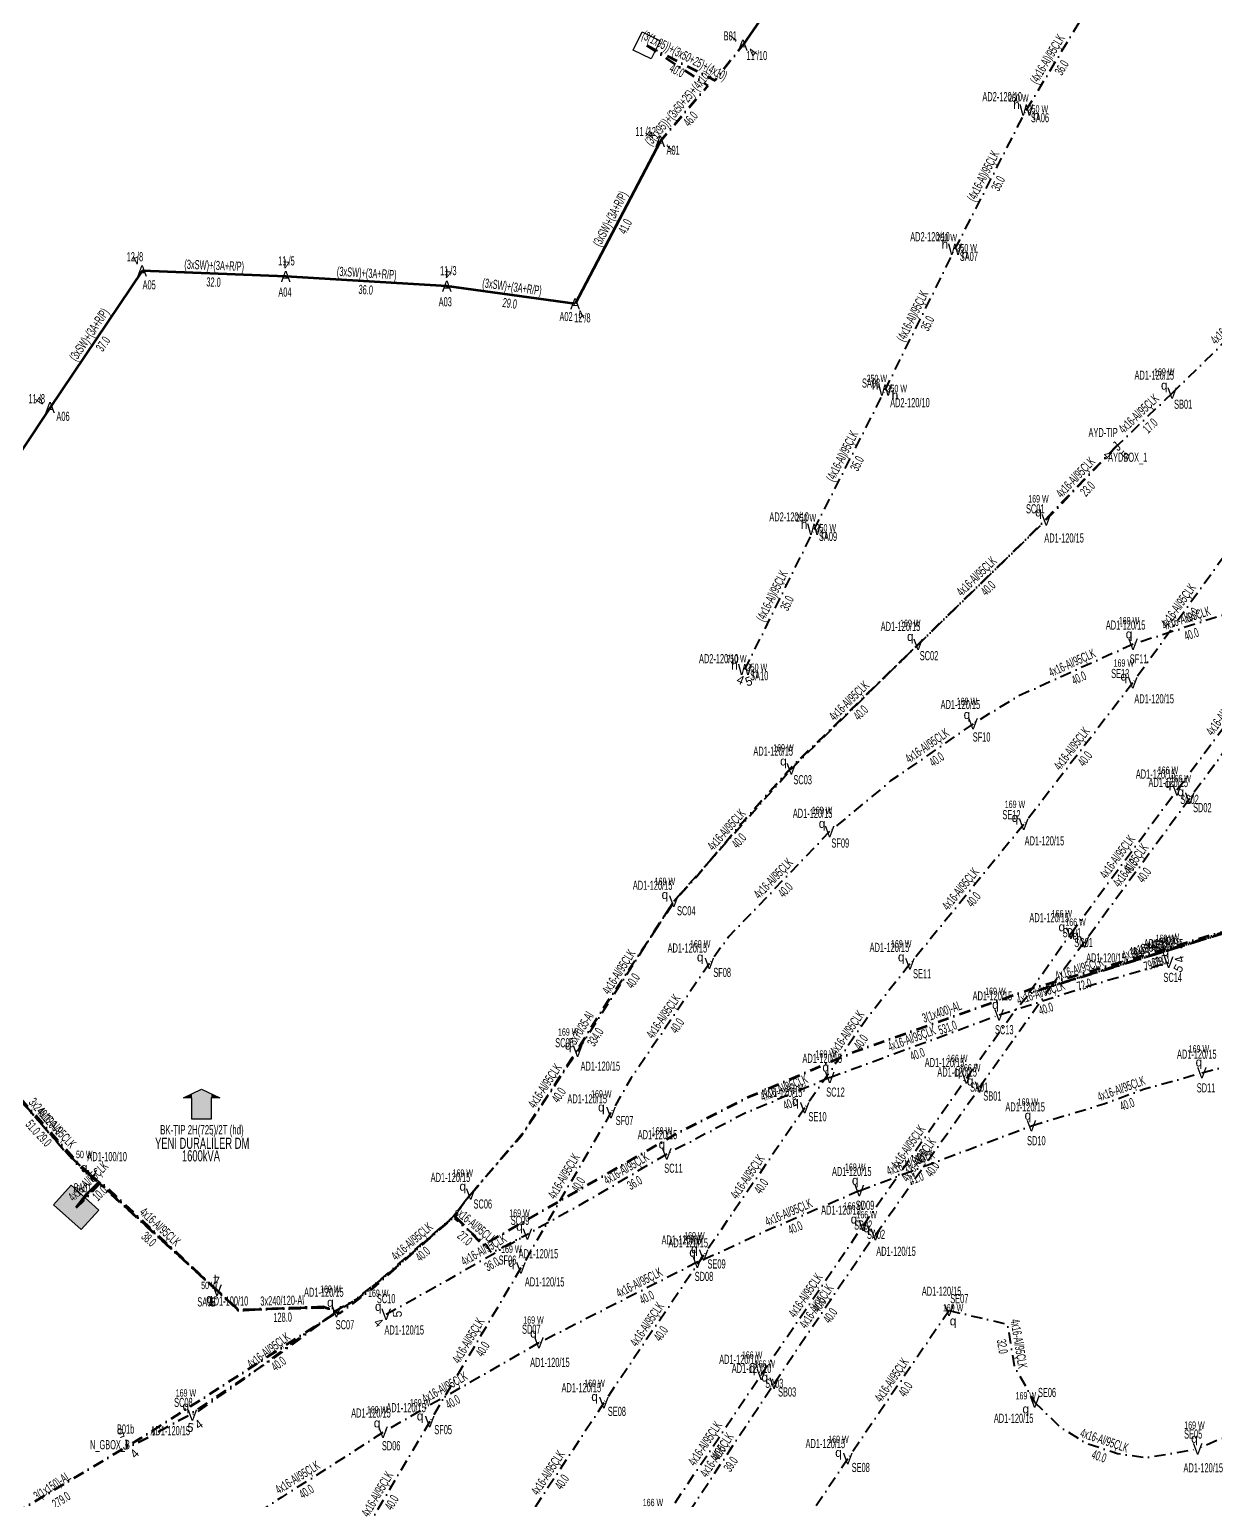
# Model space of a CAD drawing. Header units: millimetres. Extents: x 554556 to 559004, y 4084130 to 4087120.
# Drawn here: x 555207.9 to 555473.4, y 4085489.4 to 4085818.5 of the extents above; entities that cross this region are included whole.
import ezdxf
from ezdxf.enums import TextEntityAlignment as Align

# ---------------------------------------------------------------- set-up
doc = ezdxf.new("R2010")
doc.units = ezdxf.units.MM
doc.linetypes.add('DASHDOT', pattern=[5, 2.5, -1.25, 0, -1.25])
for name, color, linetype, lineweight in [('DIREK_AYD_MEVCUT', 190, 'Continuous', 25), ('DIREK_AYD_YENI', 152, 'Continuous', 25), ('DIREK_BOX_YENI', 5, 'Continuous', 25), ('DIREK_OG_MEVCUT', 16, 'Continuous', 25), ('HAT_AYD_YERALTI_MEVCUT', 150, 'DASHDOT', 40), ('HAT_AYD_YERALTI_YENI', 4, 'DASHDOT', 40), ('HAT_BOX_YERALTI_YENI', 5, 'DASHDOT', 50), ('HAT_OG_HAVAI_MEVCUT', 48, 'Continuous', 70), ('HAT_OG_YERALTI_MEVCUT', 48, 'DASHDOT', 70), ('HAT_OG_YERALTI_YENI', 1, 'DASHDOT', 70), ('TRAFO_MEVCUT', 5, 'Continuous', 30), ('TRAFO_TADILAT_BYSK', 5, 'Continuous', 30), ('TRAFO_YENI', 5, 'Continuous', 30)]:
    doc.layers.add(name, color=color, linetype=linetype, lineweight=lineweight)
doc.layers.add('LAMBA_GUCU', color=4, linetype='Continuous')
doc.styles.add('Direk', font='B_CAD')
doc.styles.get("Standard").update_dxf_attribs({"font": 'Arial'})

# ---------------------------------------------------------------- blocks, each defined once
blk = doc.blocks.new('YENI_BINA_KARE')
blk.add_hatch(color=5).paths.add_polyline_path([(-2.25, -2.25), (2.25, -2.25), (2.25, 2.25), (-2.25, 2.25)])
at = {"layer": 'TRAFO_TADILAT_BYSK', "linetype": 'Continuous'}
for p, q in [((-2.25, -2.25), (-2.25, 2.25)), ((-2.25, 2.25), (2.25, 2.25)), ((0, 1.8), (0, 2.7)), ((2.25, 2.25), (2.25, -2.25)), ((2.25, -2.25), (-2.25, -2.25))]:
    blk.add_line(p, q, dxfattribs=at)
blk = doc.blocks.new('YENI_BETKOSK')
at = {"layer": 'TRAFO_YENI', "linetype": 'Continuous'}
for p, q in [((-3.4, 2), (0, 3.6)), ((0, 3.6), (3.4, 2)), ((-1.8, 2), (-3.4, 2)), ((-1.8, -2), (-1.8, 2)), ((3.4, 2), (1.8, 2)), ((1.8, 2), (1.8, -2)), ((1.8, -2), (-1.8, -2))]:
    blk.add_line(p, q, dxfattribs=at)
for points in [[(-3.4, 2), (-1.8, 2), (-1.8, 2.752941)], [(-1.8, 2.752941), (0, -2), (0, 3.6)], [(-1.8, -2), (-1.8, 2.752941), (0, -2)], [(0, -2), (0, 3.6), (1.8, -2)], [(0, 3.6), (1.8, -2), (1.8, 2.752941)], [(1.8, 2), (1.8, 2.752941), (3.4, 2)]]:
    blk.add_solid(points, dxfattribs=at)
blk = doc.blocks.new('MEV_BINA_KARE')
at = {"layer": 'TRAFO_MEVCUT', "linetype": 'Continuous'}
for p, q in [((-2.25, -2.25), (-2.25, 2.25)), ((-2.25, 2.25), (2.25, 2.25)), ((0, 1.8), (0, 2.7)), ((2.25, 2.25), (2.25, -2.25)), ((2.25, -2.25), (-2.25, -2.25))]:
    blk.add_line(p, q, dxfattribs=at)

msp = doc.modelspace()

# ---------------------------------------------------------------- linework, layer by layer
at = {"layer": 'HAT_AYD_YERALTI_MEVCUT', "flags": 128}
for points in [[(555431.02, 4085800.49), (555443.624919, 4085821.403776), (555451.51, 4085829.29)], [(555415.04, 4085769.35), (555431.02, 4085800.49)], [(555399.4, 4085737.86), (555415.04, 4085769.35)], [(555383.52, 4085706.69), (555399.4, 4085737.86)], [(555368.03, 4085675.33), (555383.52, 4085706.69)]]:
    msp.add_lwpolyline(points, dxfattribs=at)
at = {"layer": 'HAT_AYD_YERALTI_YENI', "flags": 128}
for points in [[(555463.653651, 4085737.17419), (555492.340573, 4085765.242652)], [(555463.653651, 4085737.17419), (555451.231181, 4085725.306027)], [(555451.231181, 4085725.306027), (555435.491556, 4085708.806541)], [(555406.805995, 4085680.949838), (555435.491556, 4085708.806541)], [(555478.243113, 4085704.829635), (555454.844693, 4085672.36418)], [(555493.318912, 4085692.001008), (555479.865067, 4085689.123682), (555454.906223, 4085680.98797)], [(555378.437529, 4085653.09994), (555406.805995, 4085680.949838)], [(555454.906223, 4085680.98797), (555429.108256, 4085669.349183), (555419.103089, 4085663.182205)], [(555464.741, 4085648.391), (555488.599762, 4085680.298902)], [(555491.309633, 4085678.59222), (555467.59385, 4085646.524914)], [(555454.844693, 4085672.36418), (555430.442273, 4085640.694774)], [(555419.103089, 4085663.182205), (555400.634999, 4085650.409058), (555387.011585, 4085639.084244)], [(555352.137019, 4085623.488513), (555378.437529, 4085653.09994)], [(555440.991245, 4085616.325963), (555464.741, 4085648.391)], [(555467.59385, 4085646.524914), (555444.043219, 4085614.401892)], [(555430.442273, 4085640.694774), (555404.978334, 4085609.484752)], [(555387.011585, 4085639.084244), (555364.444782, 4085615.588817), (555360.089084, 4085609.594342)], [(555330.60106, 4085589.943354), (555352.137019, 4085623.488513)], [(555417.613, 4085583.953), (555428.267909, 4085598.754621), (555431.70897, 4085602.885518), (555485.046, 4085619.373)], [(555420.542202, 4085581.898963), (555432.085249, 4085598.119475), (555436.582482, 4085604.472695), (555485.046, 4085619.373)], [(555485.046, 4085619.373), (555455.3004, 4085610.353593), (555431.581254, 4085602.979095), (555440.991245, 4085616.325963)], [(555444.043219, 4085614.401892), (555436.70042, 4085604.637514), (555483.578077, 4085619.257133), (555485.046, 4085619.373)], [(555424.92924, 4085598.072852), (555444.733684, 4085604.488888), (555462.875577, 4085609.847724)], [(555360.089084, 4085609.594342), (555342.50764, 4085583.841796), (555338.078629, 4085576.217169)], [(555404.978334, 4085609.484752), (555395.324412, 4085597.281998), (555389.545566, 4085588.872482), (555381.421088, 4085577.30141)], [(555387.041363, 4085584.069325), (555424.92924, 4085598.072852)], [(555470.313782, 4085585.137217), (555486.456942, 4085589.396521), (555495.564686, 4085591.600901), (555500.903805, 4085593.063829), (555507.379066, 4085594.626823), (555510.449232, 4085595.352498)], [(555306.677, 4085557.992), (555318.99856, 4085572.43601), (555330.60106, 4085589.943354)], [(555387.041363, 4085584.069325), (555367.95051, 4085576.031071), (555350.557465, 4085566.944094)], [(555394.507916, 4085550.982669), (555417.613, 4085583.953)], [(555432.164619, 4085573.261823), (555448.333326, 4085578.165304), (555457.490702, 4085581.534527), (555463.876648, 4085583.276149), (555470.313782, 4085585.137217)], [(555202.8, 4085583.193), (555204.835017, 4085579.946513), (555220.409135, 4085563.20015), (555221.968, 4085562.145)], [(555397.252847, 4085548.885862), (555419.562992, 4085580.378476), (555420.542202, 4085581.898963)], [(555381.421088, 4085577.30141), (555358.812699, 4085544.342333)], [(555338.078629, 4085576.217169), (555317.92689, 4085541.467402)], [(555393.647553, 4085558.753124), (555417.818137, 4085567.851981), (555432.164619, 4085573.261823)], [(555350.557465, 4085566.944094), (555334.257672, 4085557.342846), (555319.370591, 4085549.032102)], [(555218.378, 4085555), (555221.157139, 4085558.336566), (555223.557451, 4085560.681057), (555221.968, 4085562.145)], [(555221.968, 4085562.145), (555249.904007, 4085536.460078)], [(555306.677, 4085557.992), (555302.842428, 4085553.047984), (555286.598456, 4085538.981039), (555280.067375, 4085533.789666), (555276.636641, 4085531.698502)], [(555306.677, 4085557.992), (555304.508691, 4085555.283263), (555303.052629, 4085552.516746), (555310.114528, 4085546.619696), (555311.352181, 4085544.872422), (555319.370591, 4085549.032102)], [(555393.647553, 4085558.753124), (555385.419123, 4085555.139708), (555371.677763, 4085549.266307), (555364.0396, 4085545.650102), (555357.396876, 4085542.747399)], [(555371.721404, 4085517.643275), (555394.507916, 4085550.982669)], [(555287.759589, 4085531.107119), (555301.603199, 4085538.848626), (555319.370591, 4085549.032102)], [(555374.579289, 4085515.670276), (555396.520123, 4085548.066935), (555397.252847, 4085548.885862)], [(555358.812699, 4085544.342333), (555336.487365, 4085511.326582)], [(555317.92689, 4085541.467402), (555297.506015, 4085507.092538)], [(555357.396876, 4085542.747399), (555333.043336, 4085530.368624), (555321.956385, 4085524.709212)], [(555276.636641, 4085531.698502), (555269.048802, 4085526.430553), (555256.04246, 4085516.661841), (555244.390406, 4085508.52183)], [(555413.728062, 4085531.965766), (555391.064496, 4085498.799536)], [(555413.728062, 4085531.965766), (555426.772451, 4085528.872633), (555428.286514, 4085519.549196), (555432.886, 4085511.474)], [(555321.956385, 4085524.709212), (555306.436973, 4085515.789744), (555297.055577, 4085510.493866), (555287.049884, 4085504.681754)], [(555349.55991, 4085484.698799), (555371.721404, 4085517.643275)], [(555352.781238, 4085482.731373), (555373.814175, 4085514.497102), (555374.579289, 4085515.670276)], [(555507.017, 4085515.568), (555491.960623, 4085509.715222), (555481.252507, 4085505.846845), (555474.076387, 4085503.043673), (555469.367, 4085500.969)], [(555336.487365, 4085511.326582), (555314.513918, 4085477.936634)], [(555432.886, 4085511.474), (555438.728358, 4085505.771721), (555444.377827, 4085502.321663), (555451.450445, 4085499.949749), (555457.919302, 4085499.044109), (555469.367, 4085500.969)], [(555287.049884, 4085504.681754), (555273.38495, 4085495.856553), (555264.433283, 4085490.229346), (555253.380683, 4085482.860946)], [(555297.506015, 4085507.092538), (555277.218944, 4085472.80272)], [(555391.064496, 4085498.799536), (555368.876403, 4085465.531181)]]:
    msp.add_lwpolyline(points, dxfattribs=at)
at = {"layer": 'HAT_BOX_YERALTI_YENI', "flags": 128}
for points in [[(555451.231181, 4085725.306027), (555431.759434, 4085705.222829), (555406.221163, 4085680.357722), (555378.367494, 4085653.378792), (555367.56259, 4085641.195981), (555357.257995, 4085629.077196), (555352.395968, 4085623.707196), (555336.440139, 4085599.700981), (555329.49085, 4085588.542048), (555317.952606, 4085570.980696), (555306.341794, 4085557.555695), (555302.798682, 4085552.854628), (555289.954221, 4085541.606654), (555281.463815, 4085534.640167), (555276.353595, 4085531.828377), (555273.636902, 4085532.844694), (555262.877917, 4085532.32256), (555254.719433, 4085531.926197), (555238.043782, 4085547.377609), (555223.617697, 4085560.518531), (555220.817184, 4085557.817988), (555218.378, 4085555)], [(555451.231181, 4085725.306027), (555431.759434, 4085705.222829), (555406.221163, 4085680.357722), (555378.367494, 4085653.378792), (555367.56259, 4085641.195981), (555357.257995, 4085629.077196), (555352.395968, 4085623.707196), (555336.440139, 4085599.700981), (555329.49085, 4085588.542048), (555317.952606, 4085570.980696), (555306.341794, 4085557.555695), (555302.798682, 4085552.854628), (555289.954221, 4085541.606654), (555281.463815, 4085534.640167), (555276.353595, 4085531.828377), (555273.636902, 4085532.844694), (555262.877917, 4085532.32256), (555254.719433, 4085531.926197), (555238.043782, 4085547.377609), (555223.617697, 4085560.518531), (555220.817184, 4085557.817988), (555218.378, 4085555)], [(555201.057, 4085596.483), (555204.685689, 4085580.51847), (555215.621836, 4085567.812296), (555223.380984, 4085560.443896), (555220.478281, 4085557.820299), (555218.378, 4085555)], [(555218.378, 4085555), (555220.355209, 4085557.286024), (555223.618603, 4085560.463539), (555254.661034, 4085532.061623), (555274.413155, 4085532.576896), (555276.560125, 4085531.632229), (555262.690949, 4085521.332642), (555243.133524, 4085508.255864), (555231.435631, 4085501.935228), (555229.454537, 4085501.935228)]]:
    msp.add_lwpolyline(points, dxfattribs=at)
at = {"layer": 'HAT_OG_HAVAI_MEVCUT'}
for p, q in [((555399, 4085860.57), (555367.58, 4085815.01)), ((555349.08, 4085793.49), (555330.04, 4085757.16)), ((555233.14, 4085764.52), (555212.54, 4085733.94)), ((555265.28, 4085763.26), (555233.14, 4085764.52)), ((555301.33, 4085761.09), (555265.28, 4085763.26)), ((555330.04, 4085757.16), (555301.33, 4085761.09)), ((555212.54, 4085733.94), (555189.01, 4085698.51))]:
    msp.add_line(p, q, dxfattribs=at)
at = {"layer": 'HAT_OG_YERALTI_MEVCUT', "flags": 128}
for points in [[(555346.071, 4085814.948), (555361.365946, 4085807.126658), (555367.58, 4085815.01)], [(555346.071, 4085814.948), (555359.762202, 4085805.994604), (555349.08, 4085793.49)]]:
    msp.add_lwpolyline(points, dxfattribs=at)
at = {"layer": 'HAT_OG_YERALTI_YENI', "flags": 128}
for points in [[(555189.01, 4085698.51), (555173.071059, 4085676.304553), (555184.882028, 4085667.142224), (555190.070609, 4085648.085979), (555197.800463, 4085614.708526), (555203.277515, 4085588.065225), (555205.164272, 4085580.227927), (555219.169813, 4085564.553332), (555223.596435, 4085560.489548), (555220.330895, 4085557.586845), (555218.378, 4085555)], [(555218.378, 4085555), (555220.556111, 4085557.791017), (555223.347171, 4085560.496198), (555218.409141, 4085564.918956), (555204.888265, 4085580.241888), (555199.009787, 4085607.713216), (555193.257759, 4085632.646675), (555185.101215, 4085665.093106), (555184.588921, 4085666.928556), (555172.866467, 4085676.117586), (555167.541982, 4085679.123343), (555162.303376, 4085672.253041), (555158.909896, 4085672.085039)], [(555218.378, 4085555), (555221.175647, 4085557.697911), (555223.949532, 4085560.643553), (555254.551375, 4085532.135276), (555274.131738, 4085532.822307), (555277.26223, 4085531.270103), (555284.826242, 4085537.010936), (555303.100382, 4085553.110756), (555309.413761, 4085546.579674), (555353.607413, 4085571.978325), (555368.893469, 4085579.73234), (555392.840768, 4085589.964367), (555432.65371, 4085604.102918), (555473.743541, 4085616.334277), (555487.73187, 4085619.194305), (555499.845073, 4085621.762081), (555512.881745, 4085624.377406), (555522.921074, 4085626.048054), (555529.412276, 4085627.315566), (555539.62174, 4085629.501475), (555547.474034, 4085631.464386), (555549.534282, 4085624.247868), (555577.006699, 4085625.592563), (555603.302434, 4085624.185645), (555631.254011, 4085620.169129), (555687.218435, 4085605.248337), (555688.960801, 4085608.874801), (555692.284, 4085617.447)], [(555103.556711, 4085417.818167), (555141.933929, 4085443.05171), (555155.866903, 4085451.803359), (555201.291406, 4085484.590339), (555232.92907, 4085503.441996), (555276.598849, 4085531.471202), (555273.910154, 4085532.724437), (555254.828577, 4085531.986475), (555223.453736, 4085560.489657), (555219.531549, 4085556.439391), (555218.378, 4085555)]]:
    msp.add_lwpolyline(points, dxfattribs=at)

# ---------------------------------------------------------------- block references
at = {"layer": 'TRAFO_MEVCUT', "rotation": 243.9045759999999}
msp.add_blockref('MEV_BINA_KARE', (555346.071, 4085814.948), dxfattribs=at)
msp.add_blockref('MEV_BINA_KARE', (555346.071, 4085814.948), dxfattribs=at)
at = {"layer": 'TRAFO_YENI', "xscale": 1.199999999999999, "yscale": 1.199999999999999}
msp.add_blockref('YENI_BETKOSK', (555246.461651, 4085577.13311), dxfattribs=at)
msp.add_blockref('YENI_BETKOSK', (555246.461651, 4085577.13311), dxfattribs=at)
at = {"layer": 'TRAFO_YENI', "xscale": 1.85, "yscale": 1.3, "rotation": 318.084416}
msp.add_blockref('YENI_BINA_KARE', (555218.378, 4085555), dxfattribs=at)
msp.add_blockref('YENI_BINA_KARE', (555218.378, 4085555), dxfattribs=at)

# ---------------------------------------------------------------- texts
at = {"layer": 'DIREK_AYD_MEVCUT', "width": 0.53}
for s, p in [('AD2-120/10', (555425.619916, 4085803.49831)), ('SA06', (555434.077562, 4085798.786676)), ('AD2-120/10', (555409.469643, 4085772.16241)), ('SA07', (555418.164362, 4085767.772545)), ('SA08', (555396.273327, 4085739.432868)), ('AD2-120/10', (555404.976289, 4085735.054856)), ('AD2-120/10', (555377.939299, 4085709.489719)), ('SA09', (555386.648392, 4085705.120553)), ('AD2-120/10', (555362.19353, 4085677.780752)), ('SA10', (555371.257049, 4085673.974952))]:
    msp.add_text(s, height=2.05, dxfattribs=at).set_placement(p, align=Align.MIDDLE_CENTER)
at = {"layer": 'DIREK_AYD_MEVCUT', "color": 40, "style": 'Direk'}
for p in [(555428.836027, 4085801.70666), (555433.203973, 4085799.27334), (555412.808313, 4085770.476753), (555417.271687, 4085768.223247), (555397.166662, 4085738.983477), (555401.633338, 4085736.736523), (555381.285434, 4085707.811034), (555385.754566, 4085705.568966), (555365.724965, 4085676.297891), (555370.335035, 4085674.362109)]:
    msp.add_text('h', height=2, dxfattribs=at).set_placement(p, align=Align.MIDDLE_CENTER)
at = {"layer": 'DIREK_AYD_MEVCUT', "style": 'Direk'}
for p in [(555431.02, 4085800.49), (555415.04, 4085769.35), (555399.4, 4085737.86), (555383.52, 4085706.69), (555368.03, 4085675.33)]:
    msp.add_text('W', height=2.5, dxfattribs=at).set_placement(p, align=Align.MIDDLE_CENTER)
at = {"layer": 'DIREK_AYD_MEVCUT', "color": 32, "style": 'Direk'}
for s, rotation, p in [('4', 337.222316, (555367.062109, 4085673.024965)), ('5', 20.467823, (555368.904203, 4085672.706768))]:
    msp.add_text(s, height=2, rotation=rotation, dxfattribs=at).set_placement(p, align=Align.MIDDLE_CENTER)
at = {"layer": 'DIREK_AYD_YENI', "width": 0.53}
for s, p in [('AD1-120/15', (555459.661219, 4085741.195713)), ('SB01', (555466.119524, 4085734.690348)), ('SC01', (555433.030359, 4085711.295016)), ('AD1-120/15', (555439.473528, 4085704.780436)), ('AD1-120/15', (555402.859847, 4085684.991371)), ('AD1-120/15', (555453.2413, 4085685.287438)), ('SC02', (555409.25114, 4085678.445589)), ('SF11', (555456.170108, 4085677.724139)), ('SE13', (555452.038415, 4085674.455782)), ('AD1-120/15', (555459.628094, 4085668.79897)), ('AD1-120/15', (555416.268641, 4085667.520481)), ('SF10', (555421.01746, 4085660.252157)), ('AD1-120/15', (555374.366215, 4085657.085806)), ('AD1-120/15', (555459.953941, 4085651.953532)), ('SC03', (555380.973403, 4085650.687608)), ('AD1-120/15', (555462.7813, 4085650.068616)), ('SC02', (555467.548797, 4085646.301436)), ('AD1-120/15', (555383.199494, 4085643.180024)), ('SE12', (555427.699843, 4085642.869418)), ('SD02', (555470.412214, 4085644.449624)), ('SF09', (555389.39614, 4085636.522234)), ('AD1-120/15', (555435.072881, 4085637.022875)), ('AD1-120/15', (555347.393998, 4085627.082893)), ('SC04', (555354.926507, 4085621.374569)), ('AD1-120/15', (555436.134253, 4085619.836127)), ('SD01', (555441.23317, 4085616.488427)), ('AD1-120/15', (555355.172285, 4085613.057912)), ('AD1-120/15', (555400.380871, 4085613.178507)), ('SC01', (555443.827974, 4085614.275849)), ('AD1-120/15', (555461.751092, 4085614.001803)), ('AD1-120/15', (555448.835705, 4085610.843346)), ('SF08', (555362.95042, 4085607.578714)), ('SE11', (555407.7068, 4085607.292612)), ('SC14', (555463.790093, 4085606.469313)), ('AD1-120/15', (555423.429399, 4085602.337192)), ('SC13', (555426.090515, 4085594.771119)), ('SC05', (555327.669607, 4085591.855573)), ('AD1-120/15', (555469.163552, 4085589.300279)), ('AD1-120/15', (555335.689948, 4085586.623814)), ('AD1-120/15', (555385.353105, 4085588.373131)), ('AD1-120/15', (555412.715346, 4085587.431671)), ('AD1-120/15', (555415.536, 4085585.289618)), ('AD1-120/15', (555332.75104, 4085579.30928)), ('AD1-120/15', (555376.470033, 4085580.737514)), ('SC12', (555388.319492, 4085580.811046)), ('SA01', (555420.466473, 4085581.926256)), ('SB01', (555423.44009, 4085579.93625)), ('SD11', (555471.245889, 4085581.763617)), ('AD1-120/15', (555430.75804, 4085577.502806)), ('SF07', (555341.105718, 4085574.460258)), ('SE10', (555384.296462, 4085575.305859)), ('AD1-120/15', (555348.481269, 4085571.298131)), ('SD10', (555433.266423, 4085569.939772)), ('AD1-100/10', (555225.320756, 4085566.383555)), ('SC11', (555352.063915, 4085563.784884)), ('AD1-120/15', (555391.954418, 4085563.057817)), ('SA01', (555219.79544, 4085559.400918)), ('AD1-120/15', (555302.151723, 4085561.731837)), ('SC06', (555309.391945, 4085555.783138)), ('AD1-120/15', (555389.550534, 4085554.413636)), ('SD09', (555394.928651, 4085555.496011)), ('SC09', (555317.711516, 4085552.113899)), ('SB02', (555394.516284, 4085551.067886)), ('AD1-120/15', (555353.818965, 4085547.743399)), ('AD1-120/15', (555355.352343, 4085547.098853)), ('SA02', (555397.385879, 4085548.990852)), ('SF06', (555314.908446, 4085543.239123)), ('AD1-120/15', (555321.83941, 4085544.667762)), ('AD1-120/15', (555401.869516, 4085545.204717)), ('SD08', (555358.885252, 4085539.579634)), ('SE09', (555361.705506, 4085542.372138)), ('AD1-120/15', (555323.232713, 4085538.353068)), ('AD1-120/15', (555412.064191, 4085536.265034)), ('SA02', (555247.535119, 4085533.883575)), ('AD1-100/10', (555252.48051, 4085534.09119)), ('AD1-120/15', (555273.811377, 4085536.037853)), ('SC10', (555287.759589, 4085534.607119)), ('SE07', (555416.028478, 4085534.603585)), ('SC07', (555278.546327, 4085528.765398)), ('AD1-120/15', (555291.810011, 4085527.607119)), ('SD07', (555320.243502, 4085527.761429)), ('AD1-120/15', (555324.405861, 4085520.344446)), ('AD1-120/10', (555366.721836, 4085521.033323)), ('AD1-120/10', (555369.535375, 4085519.022675)), ('AD1-120/15', (555331.447489, 4085514.688714)), ('SA03', (555374.618246, 4085515.679018)), ('SB03', (555377.494185, 4085513.732912)), ('SE06', (555435.656025, 4085513.613383)), ('SC08', (555242.386003, 4085511.391041)), ('AD1-120/15', (555292.219704, 4085510.226523)), ('AD1-120/15', (555284.365806, 4085509.034896)), ('SE08', (555339.39895, 4085509.384245)), ('AD1-120/15', (555428.189607, 4085507.846818)), ('AD1-120/15', (555239.454403, 4085505.073586)), ('SF05', (555300.516696, 4085505.307658)), ('SE05', (555468.363573, 4085504.322078)), ('SD06', (555288.886817, 4085501.702546)), ('AD1-120/15', (555386.051078, 4085502.184128)), ('SE08', (555393.965323, 4085496.841168)), ('AD1-120/15', (555470.623208, 4085496.771224))]:
    msp.add_text(s, height=2.05, dxfattribs=at).set_placement(p, align=Align.MIDDLE_CENTER)
at = {"layer": 'DIREK_AYD_YENI', "color": 4, "style": 'Direk'}
for p in [(555461.892313, 4085738.948362), (555433.733558, 4085710.584023), (555405.059462, 4085682.738587), (555454.003449, 4085683.319279), (555452.840209, 4085673.858182), (555417.735681, 4085665.275097), (555376.669762, 4085654.867707), (555462.735431, 4085649.883546), (555465.580734, 4085648.007264), (555428.483394, 4085642.248091), (555385.308331, 4085640.914251), (555350.144528, 4085624.998472), (555438.965009, 4085617.79033), (555442.036041, 4085615.892274), (555358.045273, 4085611.034076), (555403.029431, 4085611.050566), (555462.222351, 4085612.260875), (555424.099757, 4085600.431232), (555328.507165, 4085591.309225), (555386.128414, 4085586.396668), (555469.647992, 4085587.546931), (555415.574805, 4085585.400675), (555418.472282, 4085583.300901), (555335.916423, 4085577.472105), (555379.367249, 4085578.726804), (555431.377616, 4085575.634718), (555349.48143, 4085569.200673), (555220.200233, 4085563.912767), (555392.732484, 4085561.079634), (555304.909233, 4085559.759767), (555317.602824, 4085550.799869), (555392.452229, 4085552.405395), (555395.298159, 4085550.44445), (555356.33375, 4085545.010088), (555356.746408, 4085545.749615), (555315.770859, 4085542.732917), (555248.211944, 4085534.619719), (555275.27258, 4085533.793577), (555285.991822, 4085532.874886), (555320.732897, 4085526.889367), (555414.630376, 4085529.63428), (555369.652231, 4085519.046315), (555372.49722, 4085517.054107), (555242.95869, 4085510.571266), (555334.407661, 4085512.713965), (555295.355528, 4085508.367452), (555430.907411, 4085509.945869), (555285.73779, 4085506.809759), (555468.650266, 4085503.364056), (555388.992477, 4085500.19837)]:
    msp.add_text('q', height=2, dxfattribs=at).set_placement(p, align=Align.MIDDLE_CENTER)
at = {"layer": 'DIREK_AYD_YENI', "style": 'Direk'}
for p in [(555463.653651, 4085737.17419), (555435.491556, 4085708.806541), (555406.805995, 4085680.949838), (555454.906223, 4085680.98797), (555454.844693, 4085672.36418), (555419.103089, 4085663.182205), (555378.437529, 4085653.09994), (555464.741, 4085648.391), (555467.59385, 4085646.524914), (555387.011585, 4085639.084244), (555430.442273, 4085640.694774), (555352.137019, 4085623.488513), (555440.991245, 4085616.325963), (555444.043219, 4085614.401892), (555360.089084, 4085609.594342), (555404.978334, 4085609.484752), (555462.875577, 4085609.847724), (555424.92924, 4085598.072852), (555330.60106, 4085589.943354), (555387.041363, 4085584.069325), (555417.613, 4085583.953), (555470.313782, 4085585.137217), (555420.542202, 4085581.898963), (555338.078629, 4085576.217169), (555381.421088, 4085577.30141), (555432.164619, 4085573.261823), (555350.557465, 4085566.944094), (555221.968, 4085562.145), (555306.677, 4085557.992), (555393.647553, 4085558.753124), (555394.507916, 4085550.982669), (555319.370591, 4085549.032102), (555397.252847, 4085548.885862), (555357.396876, 4085542.747399), (555358.812699, 4085544.342333), (555317.92689, 4085541.467402), (555249.904007, 4085536.460078), (555276.636641, 4085531.698502), (555287.759589, 4085531.107119), (555413.728062, 4085531.965766), (555321.956385, 4085524.709212), (555371.721404, 4085517.643275), (555374.579289, 4085515.670276), (555336.487365, 4085511.326582), (555432.886, 4085511.474), (555244.390406, 4085508.52183), (555297.506015, 4085507.092538), (555287.049884, 4085504.681754), (555469.367, 4085500.969), (555391.064496, 4085498.799536)]:
    msp.add_text('V', height=2.5, dxfattribs=at).set_placement(p, align=Align.MIDDLE_CENTER)
at = {"layer": 'DIREK_AYD_YENI', "color": 32, "style": 'Direk'}
for s, rotation, p in [('4', 465.146639, (555465.288728, 4085610.50095)), ('5', 60.801484, (555465.057914, 4085608.481781)), ('4', 542.403951, (555249.799145, 4085538.957878)), ('5', 339.903951, (555249.045019, 4085533.830548)), ('5', 91.042364, (555290.259176, 4085531.158056)), ('4', 317.084728, (555286.057299, 4085529.276216)), ('5', -10.062226, (555243.953612, 4085505.764898)), ('4', 394.937774, (555245.822122, 4085506.472394))]:
    msp.add_text(s, height=2, rotation=rotation, dxfattribs=at).set_placement(p, align=Align.MIDDLE_CENTER)
at = {"layer": 'DIREK_BOX_YENI', "width": 0.53}
for s, p in [('AYD-TIP', (555448.203616, 4085728.355953)), ('AYD-TIP', (555448.203616, 4085728.355953)), ('AYDBOX_1', (555453.706981, 4085722.832081)), ('AYDBOX_1', (555453.706981, 4085722.832081)), ('B01b', (555229.454537, 4085505.435228)), ('N_GBOX_B', (555225.954537, 4085501.935228))]:
    msp.add_text(s, height=2.05, dxfattribs=at).set_placement(p, align=Align.MIDDLE_CENTER)
at = {"layer": 'DIREK_BOX_YENI', "style": 'Direk', "width": 0.8}
msp.add_text('J', height=2.25, rotation=41.7603, dxfattribs=at).set_placement((555451.231181, 4085725.306027), align=Align.MIDDLE_CENTER)
msp.add_text('J', height=2.25, rotation=41.7603, dxfattribs=at).set_placement((555451.231181, 4085725.306027), align=Align.MIDDLE_CENTER)
at = {"layer": 'DIREK_BOX_YENI', "color": 32, "style": 'Direk'}
for s, rotation, p in [('4', 315.337406, (555449.262975, 4085723.314503)), ('4', 315.337406, (555449.262975, 4085723.314503)), ('5', 44.240967, (555453.184678, 4085723.300074)), ('5', 44.240967, (555453.184678, 4085723.300074)), ('5', 202.500002, (555228.383023, 4085504.522091)), ('4', 405.000001, (555231.434436, 4085499.955329))]:
    msp.add_text(s, height=2, rotation=rotation, dxfattribs=at).set_placement(p, align=Align.MIDDLE_CENTER)
at = {"layer": 'DIREK_BOX_YENI', "style": 'Direk', "width": 0.8}
msp.add_text('J', height=2.25, dxfattribs=at).set_placement((555229.454537, 4085501.935228), align=Align.MIDDLE_CENTER)
at = {"layer": 'DIREK_OG_MEVCUT', "linetype": 'ByBlock', "width": 0.53}
for s, p in [('B01', (555364.763573, 4085817.087917)), ('11 /10', (555370.727226, 4085812.688024)), ('11 /12', (555345.833242, 4085795.686747)), ('A01', (555351.978822, 4085791.528665)), ('12 /8', (555231.538004, 4085767.678455)), ('11 /5', (555265.453946, 4085766.760381)), ('11 /3', (555301.673603, 4085764.582012)), ('A05', (555234.728717, 4085761.40135)), ('A04', (555265.106288, 4085759.764314)), ('A03', (555300.987266, 4085757.606821)), ('A02', (555328.019468, 4085754.302125)), ('12 /8', (555331.663102, 4085754.011732)), ('11 /8', (555209.567405, 4085735.928292)), ('A06', (555215.449209, 4085731.994105))]:
    msp.add_text(s, height=2.05, dxfattribs=at).set_placement(p, align=Align.MIDDLE_CENTER)
at = {"layer": 'DIREK_OG_MEVCUT', "color": 32, "style": 'Direk'}
for rotation, p in [(233.580655, (555365.326859, 4085816.672334)), (415.917829, (555351.399057, 4085791.920932))]:
    msp.add_text('f', height=2, rotation=rotation, dxfattribs=at).set_placement(p, align=Align.MIDDLE_CENTER)
at = {"layer": 'DIREK_OG_MEVCUT', "linetype": 'ByBlock', "style": 'Direk'}
for p in [(555367.58, 4085815.01), (555349.08, 4085793.49), (555233.14, 4085764.52), (555265.28, 4085763.26), (555301.33, 4085761.09), (555330.04, 4085757.16), (555212.54, 4085733.94)]:
    msp.add_text('A', height=2.5, dxfattribs=at).set_placement(p, align=Align.MIDDLE_CENTER)
at = {"layer": 'DIREK_OG_MEVCUT', "color": 32, "linetype": 'ByBlock', "style": 'Direk'}
for rotation, p in [(413.580655, (555369.833141, 4085813.347666)), (235.917829, (555346.760943, 4085795.059068)), (206.894528, (555231.873421, 4085767.017154)), (177.15512, (555265.41897, 4085766.056549)), (174.380366, (555301.604187, 4085763.876543)), (387.273549, (555331.32307, 4085754.671279)), (236.222456, (555210.212633, 4085735.496716))]:
    msp.add_text('4', height=2, rotation=rotation, dxfattribs=at).set_placement(p, align=Align.MIDDLE_CENTER)
at = {"layer": 'HAT_AYD_YERALTI_MEVCUT', "lineweight": 30, "width": 0.53}
for rotation, p in [(58.922255, (555436.594462, 4085811.385659)), (62.834632, (555422.273761, 4085785.308076)), (63.58799, (555406.458724, 4085753.983099)), (63.002785, (555390.702626, 4085722.660855)), (63.71333, (555375.012899, 4085691.386433))]:
    msp.add_text('(4x16-Al)/95ÇLK', height=2.05, rotation=rotation, dxfattribs=at).set_placement(p, align=Align.CENTER)
for s, rotation, p in [('36.0', 58.922255, (555438.050457, 4085810.508117)), ('35.0', 62.834632, (555423.786239, 4085784.531924)), ('35.0', 63.58799, (555407.981276, 4085753.226901)), ('35.0', 63.002785, (555392.217374, 4085721.889145)), ('35.0', 63.71333, (555376.537101, 4085690.633567))]:
    msp.add_text(s, height=2.05, rotation=rotation, dxfattribs=at).set_placement(p, align=Align.TOP_CENTER)
at = {"layer": 'HAT_AYD_YERALTI_YENI', "lineweight": 30, "width": 0.53}
for rotation, p in [(44.375676, (555477.402656, 4085751.815975)), (403.692747, (555456.855243, 4085731.854705)), (406.350188, (555442.746332, 4085717.642996)), (44.160155, (555420.556609, 4085695.487975)), (414.21905, (555465.854334, 4085689.093892)), (378.05416, (555467.122216, 4085685.863975)), (384.282579, (555441.657688, 4085675.943376)), (44.471509, (555392.026291, 4085667.631448)), (53.213441, (555475.989705, 4085664.853865)), (394.669028, (555409.385534, 4085657.494715)), (412.384451, (555441.970178, 4085657.048283)), (48.388906, (555364.651755, 4085638.858687)), (53.473281, (555452.183145, 4085632.864303)), (413.753413, (555455.133027, 4085630.965976)), (406.154939, (555375.11515, 4085627.925334)), (410.789346, (555417.051701, 4085625.62711)), (17.176992, (555458.126295, 4085611.941105)), (17.321005, (555459.886182, 4085612.758777)), (17.089846, (555460.564286, 4085612.735075)), (57.299576, (555340.653759, 4085607.175143)), (377.270944, (555443.18847, 4085607.478018)), (17.950744, (555434.569492, 4085602.089494)), (415.678372, (555350.59636, 4085597.197331)), (415.503949, (555391.734448, 4085593.558637)), (20.284535, (555405.690621, 4085591.868374)), (56.466692, (555324.09128, 4085581.65924)), (382.833654, (555377.166088, 4085580.833588)), (20.199802, (555452.618513, 4085580.647636)), (312.922825, (555213.244507, 4085572.152193)), (54.977163, (555405.364623, 4085567.955593)), (54.685301, (555407.714328, 4085565.123526)), (390.499833, (555341.976163, 4085562.875856)), (20.628516, (555405.433384, 4085564.098054)), (44.325963, (555221.763367, 4085560.116881)), (419.36437, (555328.376415, 4085561.502932)), (415.551696, (555369.415952, 4085561.302684)), (317.403949, (555236.511305, 4085549.928261)), (320.136378, (555307.128397, 4085550.220658)), (383.143072, (555378.214369, 4085552.984605)), (400.891888, (555294.164004, 4085546.657066)), (29.81941, (555310.064217, 4085544.677822)), (386.94399, (555344.834955, 4085537.315744)), (55.648522, (555382.412907, 4085534.7926)), (55.891941, (555384.845922, 4085532.345248)), (415.933343, (555346.945903, 4085528.310591)), (419.28697, (555306.985677, 4085524.714097)), (279.223922, (555428.368492, 4085524.347164)), (396.909222, (555262.035165, 4085522.225847)), (415.653932, (555401.694481, 4085515.862213)), (389.445097, (555301.328424, 4085513.882008)), (56.071583, (555359.935382, 4085501.64547)), (56.490394, (555362.588982, 4085499.083503)), (341.460306, (555448.184403, 4085501.941594)), (392.154337, (555268.456745, 4085493.762574)), (416.651658, (555324.790599, 4085495.098876)), (419.389938, (555286.630925, 4085490.380443))]:
    msp.add_text('4x16-Al/95ÇLK', height=2.05, rotation=rotation, dxfattribs=at).set_placement(p, align=Align.CENTER)
for s, rotation, p in [('17.0', 403.692747, (555458.029588, 4085730.625512)), ('23.0', 406.350188, (555443.976405, 4085716.469572)), ('40.0', 44.160155, (555421.740942, 4085694.268403)), ('40.0', 414.21905, (555467.233473, 4085688.099923)), ('40.0', 378.05416, (555467.649073, 4085684.247677)), ('40.0', 384.282579, (555442.356791, 4085674.393777)), ('40.0', 44.471509, (555393.217233, 4085666.41833)), ('40.0', 394.669028, (555410.352554, 4085656.096548)), ('40.0', 412.384451, (555443.316789, 4085656.010671)), ('40.0', 48.388906, (555365.922793, 4085637.729766)), ('40.0', 53.473281, (555453.54923, 4085631.852467)), ('40.0', 413.753413, (555456.504042, 4085629.960831)), ('40.0', 406.154939, (555376.341217, 4085626.747726)), ('40.0', 410.789346, (555418.368907, 4085624.552415)), ('79.0', 17.176992, (555458.628346, 4085610.31693)), ('63.0', 17.321005, (555460.392314, 4085611.13587)), ('78.0', 17.089846, (555461.063867, 4085611.110138)), ('40.0', 57.299576, (555342.08432, 4085606.256724)), ('72.0', 377.270944, (555443.693184, 4085605.854669)), ('40.0', 17.950744, (555435.093431, 4085600.472246)), ('40.0', 415.678372, (555352.000365, 4085596.238807)), ('40.0', 415.503949, (555393.135529, 4085592.595843)), ('40.0', 20.284535, (555406.279982, 4085590.273803)), ('40.0', 56.466692, (555325.50834, 4085580.720123)), ('40.0', 382.833654, (555377.825785, 4085579.266808)), ('40.0', 20.199802, (555453.205515, 4085579.052195)), ('29.0', 312.922825, (555211.999645, 4085570.994471)), ('40.0', 54.977163, (555406.756792, 4085566.979958)), ('40.0', 54.685301, (555409.10151, 4085564.140812)), ('40.0', 419.36437, (555329.839138, 4085560.636652)), ('36.0', 390.499833, (555342.838974, 4085561.411084)), ('40.0', 415.551696, (555370.817835, 4085560.341058)), ('41.0', 20.628516, (555406.032307, 4085562.507051)), ('10.0', 44.325963, (555222.951224, 4085558.900742)), ('40.0', 383.143072, (555378.882517, 4085551.42141)), ('38.0', 317.403949, (555235.360702, 4085548.676817)), ('27.0', 320.136378, (555306.03876, 4085548.915785)), ('40.0', 400.891888, (555295.276881, 4085545.371957)), ('36.0', 29.81941, (555310.909573, 4085543.202907)), ('40.0', 386.94399, (555345.605257, 4085535.800279)), ('40.0', 55.648522, (555383.816413, 4085533.833344)), ('40.0', 55.891941, (555386.25349, 4085531.391964)), ('40.0', 415.933343, (555348.35416, 4085527.358324)), ('40.0', 419.28697, (555308.447228, 4085523.845842)), ('32.0', 279.223922, (555426.690474, 4085524.074665)), ('40.0', 396.909222, (555263.056098, 4085520.866547)), ('40.0', 415.653932, (555403.098077, 4085514.903089)), ('40.0', 389.445097, (555302.164126, 4085512.401602)), ('40.0', 56.071583, (555361.345932, 4085500.696604)), ('39.0', 56.490394, (555364.006431, 4085498.144972)), ('40.0', 341.460306, (555447.643868, 4085500.329818)), ('40.0', 416.651658, (555326.210684, 4085494.164339)), ('40.0', 392.154337, (555269.361488, 4085492.323324)), ('40.0', 419.389938, (555288.094034, 4085489.514815))]:
    msp.add_text(s, height=2.05, rotation=rotation, dxfattribs=at).set_placement(p, align=Align.TOP_CENTER)
at = {"layer": 'HAT_BOX_YERALTI_YENI', "lineweight": 30, "width": 0.53}
for s, rotation, p in [('3x70/35-Al', 418.087179, (555332.243969, 4085594.570849)), ('3x70/35-Al', 418.087179, (555332.243969, 4085594.570849)), ('3x240/120-Al', 310.718428, (555210.797999, 4085574.719874)), ('3x240/120-Al', 1.494334, (555264.514928, 4085533.168971))]:
    msp.add_text(s, height=2.05, rotation=rotation, dxfattribs=at).set_placement(p, align=Align.CENTER)
for s, rotation, p in [('334.0', 418.087179, (555333.68702, 4085593.672181)), ('334.0', 418.087179, (555333.68702, 4085593.672181)), ('51.0', 310.718428, (555209.509527, 4085573.610892)), ('128.0', 1.494334, (555264.559261, 4085531.469549))]:
    msp.add_text(s, height=2.05, rotation=rotation, dxfattribs=at).set_placement(p, align=Align.TOP_CENTER)
at = {"layer": 'HAT_OG_HAVAI_MEVCUT', "lineweight": 30, "width": 0.53}
for rotation, p in [(422.341651, (555338.807128, 4085775.719569, 277665.02)), (357.754955, (555249.243297, 4085764.739348, 277616.57)), (356.555284, (555283.356073, 4085763.023464, 277632.64)), (352.205447, (555315.800278, 4085759.967147, 277650.665)), (416.034101, (555222.135035, 4085749.704894, 277606.27))]:
    msp.add_text('(3xSW)+(3A+R/P)', height=2.05, rotation=rotation, dxfattribs=at).set_placement(p, align=Align.CENTER)
for s, rotation, p in [('41.0', 422.341651, (555340.312872, 4085774.930431, 277665.02)), ('32.0', 357.754955, (555249.176703, 4085763.040652, 277616.57)), ('36.0', 356.555284, (555283.253927, 4085761.326536, 277632.64)), ('29.0', 352.205447, (555315.569722, 4085758.282853, 277650.665)), ('37.0', 416.034101, (555223.544965, 4085748.755106, 277606.27))]:
    msp.add_text(s, height=2.05, rotation=rotation, dxfattribs=at).set_placement(p, align=Align.TOP_CENTER)
at = {"layer": 'HAT_OG_YERALTI_MEVCUT', "lineweight": 30, "width": 0.53}
for rotation, p in [(332.916262, (555354.105471, 4085811.79412)), (409.494008, (555353.774814, 4085800.2944))]:
    msp.add_text('(3(1x95))+(3x50+25)+(4x10)', height=2.05, rotation=rotation, dxfattribs=at).set_placement(p, align=Align.CENTER)
for s, rotation, p in [('40.0', 332.916262, (555353.331475, 4085810.280538)), ('46.0', 409.494008, (555355.067389, 4085799.190204))]:
    msp.add_text(s, height=2.05, rotation=rotation, dxfattribs=at).set_placement(p, align=Align.TOP_CENTER)
at = {"layer": 'HAT_OG_YERALTI_YENI', "lineweight": 30, "width": 0.53}
for s, rotation, p in [('3(1x400)-AL', 19.551196, (555412.462787, 4085597.834634)), ('3(1x150)-AL', 32.99957, (555213.540149, 4085491.864395))]:
    msp.add_text(s, height=2.05, rotation=rotation, dxfattribs=at).set_placement(p, align=Align.CENTER)
for s, rotation, p in [('531.0', 19.551196, (555413.031691, 4085596.232651)), ('279.0', 32.99957, (555214.466025, 4085490.438648))]:
    msp.add_text(s, height=2.05, rotation=rotation, dxfattribs=at).set_placement(p, align=Align.TOP_CENTER)
at = {"layer": 'LAMBA_GUCU', "linetype": 'Continuous', "lineweight": 20, "width": 0.55}
for s, p in [('250 W', (555429.246553, 4085803.173765)), ('250 W', (555433.614499, 4085800.740445)), ('250 W', (555413.218839, 4085771.943859)), ('250 W', (555417.682213, 4085769.690352)), ('169 W', (555461.891655, 4085741.890467)), ('250 W', (555397.577188, 4085740.450583)), ('250 W', (555402.043864, 4085738.203628)), ('169 W', (555433.7329, 4085713.526128)), ('250 W', (555381.695961, 4085709.278139)), ('250 W', (555386.165092, 4085707.036071)), ('169 W', (555405.058804, 4085685.680693)), ('169 W', (555454.002791, 4085686.261384)), ('250 W', (555366.135491, 4085677.764997)), ('250 W', (555370.745561, 4085675.829214)), ('169 W', (555452.839551, 4085676.800287)), ('169 W', (555417.735023, 4085668.217202)), ('169 W', (555376.669104, 4085657.809812)), ('166 W', (555462.734773, 4085652.825651)), ('166 W', (555465.580076, 4085650.94937)), ('169 W', (555428.482736, 4085645.190197)), ('169 W', (555385.307673, 4085643.856357)), ('169 W', (555350.14387, 4085627.940578)), ('166 W', (555438.964351, 4085620.732435)), ('166 W', (555442.035383, 4085618.834379)), ('169 W', (555358.044615, 4085613.976181)), ('169 W', (555403.028773, 4085613.992671)), ('169 W', (555462.221693, 4085615.20298)), ('169 W', (555424.099099, 4085603.373338)), ('169 W', (555328.506507, 4085594.25133)), ('169 W', (555386.127757, 4085589.338773)), ('169 W', (555469.647334, 4085590.489036)), ('166 W', (555415.574147, 4085588.34278)), ('166 W', (555418.471624, 4085586.243007)), ('169 W', (555335.915765, 4085580.41421)), ('169 W', (555379.366591, 4085581.668909)), ('169 W', (555431.376959, 4085578.576823)), ('169 W', (555349.480772, 4085572.142778)), ('50 W', (555220.199575, 4085566.854872)), ('169 W', (555392.731826, 4085564.021739)), ('169 W', (555304.908575, 4085562.701872)), ('169 W', (555317.602166, 4085553.741974)), ('166 W', (555392.451571, 4085555.3475)), ('166 W', (555395.297501, 4085553.386556)), ('169 W', (555356.333092, 4085547.952194)), ('169 W', (555356.74575, 4085548.69172)), ('169 W', (555315.770201, 4085545.675023)), ('50 W', (555248.211286, 4085537.561824)), ('169 W', (555275.271922, 4085536.735682)), ('169 W', (555285.991164, 4085535.816991)), ('169 W', (555414.629719, 4085532.576385)), ('169 W', (555320.732239, 4085529.831472)), ('166 W', (555369.651573, 4085521.98842)), ('166 W', (555372.496562, 4085519.996213)), ('169 W', (555242.958032, 4085513.513371)), ('169 W', (555334.407003, 4085515.65607)), ('169 W', (555295.35487, 4085511.309557)), ('169 W', (555430.906753, 4085512.887974)), ('169 W', (555285.737132, 4085509.751865)), ('169 W', (555468.649608, 4085506.306161)), ('169 W', (555388.991819, 4085503.140475)), ('166 W', (555347.467278, 4085489.009716))]:
    msp.add_text(s, height=1.65, dxfattribs=at).set_placement(p, align=Align.MIDDLE_CENTER)
at = {"layer": 'TRAFO_YENI', "width": 0.6}
for s, height, p in [('BK-TIP 2H(725)/2T (hd)', 2.1, (555246.534218, 4085571.327704)), ('BK-TIP 2H(725)/2T (hd)', 2.1, (555246.534218, 4085571.327704)), ('YENİ DURALİLER DM', 2.5, (555246.592461, 4085568.110812)), ('YENİ DURALİLER DM', 2.5, (555246.592461, 4085568.110812)), ('1600kVA', 2.5, (555246.316516, 4085565.304595)), ('1600kVA', 2.5, (555246.316516, 4085565.304595))]:
    msp.add_text(s, height=height, dxfattribs=at).set_placement(p, align=Align.CENTER)

doc.saveas('drawing.dxf')
